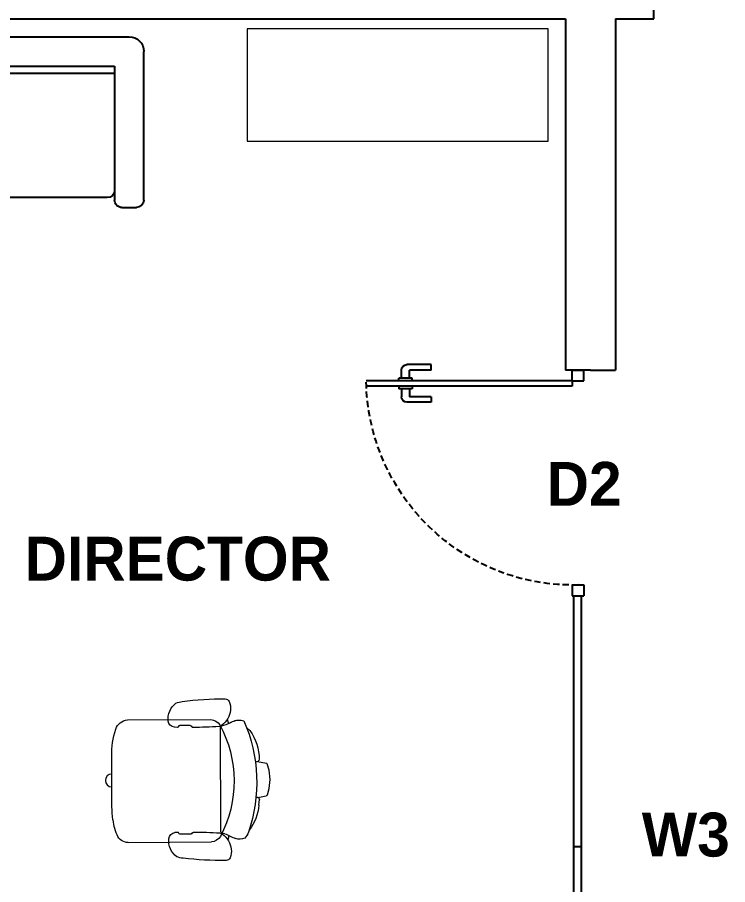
# Model space of a CAD drawing. Header units: inches. Extents: x 478327 to 492265, y -26791 to -22136.
# Drawn here: x 479213.7 to 479341.2, y -24547.5 to -24391.9 of the extents above; entities that cross this region are included whole.
import ezdxf

# ---------------------------------------------------------------- set-up
doc = ezdxf.new("R2010")
doc.units = ezdxf.units.IN
doc.header["$MEASUREMENT"] = 0
doc.linetypes.add('DASHED', pattern=[0.75, 0.5, -0.25])
doc.linetypes.add('TRATTEGGIATA2', pattern=[9.525, 6.35, -3.175])
doc.layers.add('A-furniture', color=8, linetype='Continuous', lineweight=9)
doc.layers.add('I-ANNO-TEXT', color=7, linetype='Continuous', lineweight=18)
for name, color, linetype in [('furniture', 201, 'Continuous'), ('GLAZING', 4, 'Continuous'), ('I-FURN', 1, 'Continuous'), ('I-WALL-IN', 3, 'Continuous')]:
    doc.layers.add(name, color=color, linetype=linetype)
doc.styles.add('MICRO', font='')
doc.styles.get('MICRO').set_extended_font_data('MicrogrammaSSi', bold=True)

# ---------------------------------------------------------------- blocks, each defined once
blk = doc.blocks.new('A$C756F409C')
at = {"layer": 'A-furniture'}
blk.add_lwpolyline([(0, -0.448), (1.2, -0.448), (1.2, 0), (0, 0)], close=True, dxfattribs=at)
blk = doc.blocks.new('glass doors- 900')
for p, q in [((387080.9, -15045.5), (387080.9, -14224.6)), ((387102.3, -15045.5), (387102.3, -14226.3)), ((387070.1, -14365.5), (387038, -14365.5)), ((387080.9, -14354.8), (387070.1, -14354.8)), ((387070.1, -14408.4), (387070.1, -14354.8)), ((387102.3, -14354.8), (387113, -14354.8)), ((387113, -14408.4), (387113, -14354.8)), ((387113, -14365.5), (387145.1, -14365.5)), ((387016.6, -14483.4), (387016.6, -14387)), ((387038, -14483.4), (387038, -14397.7)), ((387070.1, -14397.7), (387038, -14397.7)), ((387080.9, -14408.4), (387070.1, -14408.4)), ((387102.3, -14408.4), (387113, -14408.4)), ((387113, -14397.7), (387145.1, -14397.7)), ((387145.1, -14483.4), (387145.1, -14397.7)), ((387166.6, -14483.4), (387166.6, -14387)), ((387038, -14483.4), (387016.6, -14483.4)), ((387145.1, -14483.4), (387166.6, -14483.4)), ((387038, -15045.5), (387038, -15092.6)), ((387080.9, -15045.5), (387038, -15045.5)), ((387080.9, -15045.5), (387080.9, -15092.6)), ((387080.9, -15045.5), (387080.9, -15092.6)), ((387080.9, -15045.5), (387102.3, -15045.5)), ((387895.1, -15045.5), (387895.1, -15092.6)), ((387895.1, -15045.5), (387895.1, -15092.6)), ((387895.1, -15045.5), (387895.1, -15045.5)), ((387895.1, -15045.5), (387938, -15045.5)), ((387938, -15045.5), (387938, -15092.6)), ((387080.9, -15092.6), (387038, -15092.6)), ((387895.1, -15092.6), (387938, -15092.6))]:
    blk.add_line(p, q)
at = {"linetype": 'DASHED', "ltscale": 50}
blk.add_arc((387070.1, -15049.8), 825.3, 358.6028, 89.255, dxfattribs=at)
for centre, start, end in [((387038, -14387), 90, 180), ((387145.1, -14387), 0, 90)]:
    blk.add_arc(centre, 21.4, start, end)
blk = doc.blocks.new('A$C356546E5')
at = {"layer": 'furniture'}
for p, q in [((1.13, 49.69), (24.12, 49.69)), ((0, 46.31), (0, 48.56)), ((26.38, 2.26), (26.38, 47.44)), ((21.86, 45.18), (1.13, 45.18)), ((20.73, 4.52), (20.73, 45.18)), ((21.86, 4.52), (21.86, 45.18)), ((1.53, 44.05), (1.53, 25.98)), ((21.86, 24.85), (2.66, 24.85)), ((1.53, 23.72), (1.53, 5.65)), ((1.13, 4.52), (21.86, 4.52)), ((0, 3.39), (0, 1.13)), ((1.13, 0), (24.12, 0))]:
    blk.add_line(p, q, dxfattribs=at)
for centre, major_axis, start_param, end_param in [((1.13, 48.56), (-0.799, 0.799), -0.785398, 0.785398), ((24.12, 47.44), (1.6, 1.6), 5.497787, 7.068583), ((1.13, 46.31), (0.799, 0.799), 2.356194, 3.926991), ((2.66, 44.05), (0.799, 0.799), 0.785398, 2.356194), ((2.66, 25.98), (0.799, 0.799), 2.356194, 3.926991), ((2.66, 23.72), (0.799, 0.799), 0.785398, 2.356194), ((2.66, 5.65), (0.799, 0.799), 2.356194, 3.926991), ((1.13, 3.39), (-0.799, 0.799), -0.785398, 0.785398), ((24.12, 2.26), (-1.6, 1.6), 2.356194, 3.926991), ((1.13, 1.13), (0.799, 0.799), 2.356194, 3.926991)]:
    blk.add_ellipse(centre, major_axis=major_axis, ratio=1, start_param=start_param, end_param=end_param, dxfattribs=at)
blk = doc.blocks.new('A$C6A0E07C9')
at = {"layer": 'A-furniture'}
for p, q in [((-0.2138, 0.2718), (0.1182, 0.2876)), ((-0.0121, 0.2424), (-0.025, 0.2422)), ((-0.0115, 0.2426), (-0.0121, 0.2424)), ((-0.0112, 0.2428), (-0.0115, 0.2426)), ((-0.0079, 0.2484), (-0.0112, 0.2428)), ((0.0377, 0.2515), (-0.0033, 0.2499)), ((0.0418, 0.2505), (0.045, 0.2473)), ((0.045, 0.2473), (0.0464, 0.2461)), ((0.0464, 0.2461), (0.0478, 0.2453)), ((0.0478, 0.2453), (0.0485, 0.2451)), ((0.1585, 0.2497), (0.1792, -0.1667)), ((-0.2691, 0.1773), (-0.2664, 0.2046)), ((0.3152, 0.1516), (0.3188, 0.1294)), ((0.3146, 0.1213), (0.3056, 0.1197)), ((0.3131, 0.1211), (0.3466, 0.116)), ((0.3514, 0.1128), (0.36, 0.0876)), ((0.36, 0.0876), (0.3659, 0.0513)), ((-0.2893, 0.0294), (-0.2841, 0.0379)), ((-0.2841, 0.0379), (-0.2762, 0.0438)), ((-0.2762, 0.0438), (-0.2666, 0.0462)), ((0.3659, 0.0513), (0.3636, 0.0146)), ((-0.2907, 0.0196), (-0.2893, 0.0294)), ((-0.2883, 0.01), (-0.2907, 0.0196)), ((-0.2824, 0.002), (-0.2883, 0.01)), ((-0.2739, -0.003), (-0.2824, 0.002)), ((0.3636, 0.0146), (0.3576, -0.0113)), ((-0.2641, -0.0045), (-0.2739, -0.003)), ((0.3108, -0.0224), (0.3218, -0.0234)), ((0.3197, -0.023), (0.3546, -0.0146)), ((0.3546, -0.0146), (0.3564, -0.0132)), ((0.3564, -0.0132), (0.3576, -0.0113)), ((0.0686, -0.173), (0.0692, -0.1728)), ((0.2962, -0.1472), (0.2839, -0.1595)), ((-0.1895, -0.2174), (0.1433, -0.1996)), ((0.0087, -0.176), (-0.0042, -0.1772)), ((0.0094, -0.1763), (0.0087, -0.176)), ((0.0097, -0.1764), (0.0094, -0.1763)), ((0.0135, -0.1816), (0.0097, -0.1764)), ((0.0591, -0.1802), (0.0183, -0.1827)), ((0.0631, -0.1788), (0.066, -0.1753)), ((0.066, -0.1753), (0.0673, -0.174)), ((0.0673, -0.174), (0.0686, -0.173))]:
    blk.add_line(p, q, dxfattribs=at)
for centre, radius, start, end in [((0.0065, 0.2825), 0.0635, 94.0792, 117.5938), ((0.2241, -0.8917), 1.2574, 92.3594, 100.1757), ((0.1721, 0.3454), 0.0192, 28.1256, 89.2436), ((0.1209, 0.3234), 0.0749, 330.3794, 24.513), ((0.0274, 0.2777), 0.0792, 129.4999, 189.1152), ((0.117, 0.2414), 0.0463, 34.0902, 88.4441), ((0.1077, 0.3263), 0.0879, 309.6726, 333.0223), ((-1.1254, 2.7931), 2.8487, 297.1157, 298.0695), ((-0.9196, -0.0126), 1.143, 14.0931, 15.0056), ((0.2336, 0.2226), 0.0597, 72.5282, 107.7011), ((0.1951, 0.2221), 0.0806, 25.5198, 45.5387), ((-0.21, 0.2233), 0.0487, 94.526, 161.0109), ((-0.0222, 0.2712), 0.0292, 192.0047, 264.4409), ((-0.0038, 0.2437), 0.00623, 84.8455, 131.3174), ((0.0374, 0.2414), 0.0101, 64.5281, 88.6391), ((0.0007, 1.5534), 1.3091, 272.0899, 276.676), ((0.1493, 0.274), 0.0211, 279.8693, 313.3434), ((-0.2488, 0.0248), 0.4712, 334.5973, 30.9732), ((0.1704, 0.2449), 0.0129, 130.1366, 158.0173), ((0.1866, 0.1808), 0.0779, 100.0525, 108.2672), ((-0.3014, 0.0263), 0.6141, 339.6108, 22.0467), ((0.1276, 0.1249), 0.1894, 8.0925, 40.8276), ((0.5941, -0.0351), 0.8932, 162.1203, 164.4323), ((0.1816, 0.1421), 0.4521, 175.5289, 182.0991), ((72.2191, 3.6268), 72.5738, 182.765274, 182.924882), ((0.31, 0.1288), 0.0088, 301.088, 3.1667), ((0.3467, 0.1108), 0.00513, 22.8184, 91.0076), ((0.1162, -0.0378), 0.2107, 328.6962, 1.8079), ((0.3177, -0.0315), 0.00903, 2.1237, 63.3709), ((0.0809, -0.0616), 0.3414, 182.481, 200.7553), ((0.1515, -1.4793), 1.3091, 89.0174, 93.6036), ((0.1724, -0.1915), 0.0211, 52.3501, 85.8241), ((0.197, -0.1553), 0.0211, 212.6602, 229.0352), ((0.1633, -0.2919), 0.1223, 63.0548, 80.6357), ((-0.1856, -0.1603), 0.0572, 202.8821, 266.1169), ((0.0516, -0.2073), 0.0792, 176.5782, 236.1936), ((0.0015, -0.2058), 0.0292, 101.2525, 173.6887), ((0.0171, -0.1766), 0.00623, 234.376, 280.848), ((0.0579, -0.1702), 0.0101, 277.0543, 301.1654), ((0.138, -0.155), 0.0449, 276.7939, 330.1521), ((0.1362, -0.2476), 0.0879, 32.6712, 56.0209), ((-0.9196, -0.0126), 1.143, 350.6964, 351.6126), ((0.1491, -0.2435), 0.0749, 341.1805, 35.314), ((0.3239, 0.0551), 0.2601, 246.1539, 250.8174), ((0.249, -0.1528), 0.0392, 254.2998, 275.9911), ((0.2537, -0.1401), 0.0518, 269.3553, 293.3788), ((0.0312, -0.2142), 0.0635, 248.0997, 271.6142), ((0.2022, -0.2604), 0.0192, 276.4498, 337.5679), ((0.1312, 0.9758), 1.2574, 265.5178, 273.334)]:
    blk.add_arc(centre, radius, start, end, dxfattribs=at)

msp = doc.modelspace()

# ---------------------------------------------------------------- linework, layer by layer
at = {"layer": 'GLAZING', "elevation": 6.93}
for points in [[(479313.632, -24585.639), (479313.632, -24495.639)], [(479313.632, -24495.639), (479314.982, -24495.639)], [(479314.982, -24585.639), (479314.982, -24495.639)], [(479313.632, -24540.639), (479314.982, -24540.639)]]:
    msp.add_lwpolyline(points, dxfattribs=at)
at = {"layer": 'I-WALL-IN'}
for p, q in [((479327.994, -24392.139, 6.93), (479327.994, -24387.639, 6.93)), ((479316.611, -24455.139, 6.93), (479312.111, -24455.139, 6.93)), ((479316.611, -24455.139, 6.93), (479321.111, -24455.139, 6.93))]:
    msp.add_line(p, q, dxfattribs=at)
at = {"layer": 'I-WALL-IN', "elevation": 6.93}
for points in [[(479145.172, -24392.139), (479312.111, -24392.139)], [(479312.111, -24392.139), (479312.111, -24455.139)], [(479321.111, -24392.139), (479327.994, -24392.139)], [(479321.111, -24392.139), (479321.111, -24455.139)]]:
    msp.add_lwpolyline(points, dxfattribs=at)

# ---------------------------------------------------------------- block references
at = {"layer": 'A-furniture', "xscale": -45.00000000027777, "yscale": 45, "zscale": 45, "rotation": 183.1434728386661}
msp.add_blockref('A$C6A0E07C9', (479242.544, -24527.193, -58.196), dxfattribs=at)
at = {"layer": 'furniture', "xscale": -1.16150430899453, "yscale": 1.16150430899453, "zscale": 1.16150430899453, "rotation": 270}
msp.add_blockref('A$C356546E5', (479178.71, -24425.979), dxfattribs=at)
at = {"layer": 'GLAZING', "xscale": -0.04499999998952262, "yscale": 0.04499999998952262, "zscale": 0.04499999999999744, "rotation": 90}
msp.add_blockref('glass doors- 900', (478636.247, -7038.429, 6.93), dxfattribs=at)
at = {"layer": 'I-FURN', "linetype": 'TRATTEGGIATA2', "xscale": 45, "yscale": 45, "zscale": 45, "rotation": 180.0000002246825}
msp.add_blockref('A$C756F409C', (479308.997, -24414.054, -61.92), dxfattribs=at)

# ---------------------------------------------------------------- texts
at = {"layer": 'I-ANNO-TEXT', "char_height": 7.875, "attachment_point": 1, "style": 'MICRO'}
for s, insert in [('{\\fBahnschrift Light|b1|i0|c0|p34;D2}', (479308.734, -24471.628, 6.93)), ('{\\fBahnschrift Light|b1|i0|c0|p34;DIRECTOR  }', (479215.03, -24485.05, 6.93)), ('{\\fBahnschrift Light|b1|i0|c0|p34;W3}', (479325.819, -24534.554, 6.93))]:
    msp.add_mtext_dynamic_manual_height_columns(s, width=7.40993, gutter_width=1.5, heights=[0], dxfattribs=dict(at, insert=insert))

doc.saveas('drawing.dxf')
